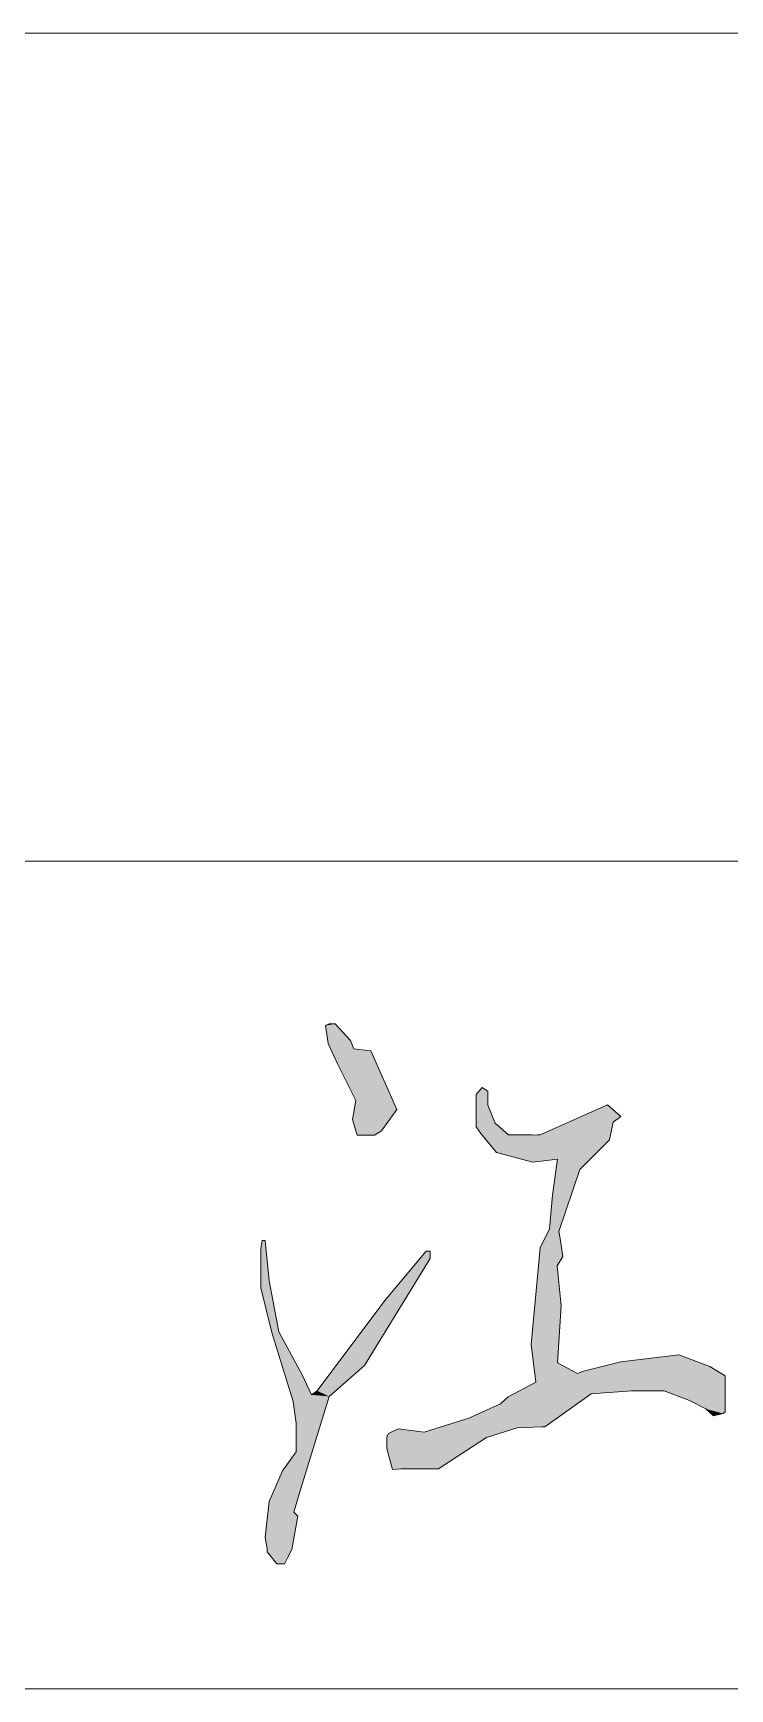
# Model space of a CAD drawing. Header units: millimetres. Extents: x 0 to 594, y 0 to 420.
# Drawn here: x 456.06 to 460.7, y 21 to 32 of the extents above; entities that cross this region are included whole.
import ezdxf

# ---------------------------------------------------------------- set-up
doc = ezdxf.new("R2010")
doc.units = ezdxf.units.MM
doc.header["$MEASUREMENT"] = 0
doc.linetypes.add('XKITLINE00', pattern=[0])

# ---------------------------------------------------------------- blocks, each defined once
blk = doc.blocks.new('*D6')
at = {"color": 6}
for points in [[(253.578, 29.24), (253.633, 29.285), (253.607, 29.553)], [(253.578, 29.24), (253.607, 29.553), (253.588, 29.553)], [(253.588, 29.553), (253.578, 29.499), (253.578, 29.24)], [(253.578, 29.24), (253.588, 29.553), (253.578, 29.24)], [(254.032, 28.518), (254.704, 29.434), (254.704, 29.482)], [(254.032, 28.518), (254.704, 29.482), (254.678, 29.482)], [(254.032, 28.518), (254.678, 29.482), (254.402, 29.156)], [(254.032, 28.518), (254.268, 28.724), (254.704, 29.434)], [(253.578, 29.24), (253.699, 28.946), (253.633, 29.285)], [(253.578, 29.24), (253.652, 28.943), (253.793, 28.485)], [(253.578, 29.24), (253.793, 28.485), (253.699, 28.946)], [(254.032, 28.518), (254.402, 29.156), (253.954, 28.555)], [(253.793, 28.485), (253.853, 28.662), (253.699, 28.946)], [(253.793, 28.485), (253.915, 28.529), (253.853, 28.662)], [(253.793, 28.485), (254.032, 28.518), (253.915, 28.529)], [(253.793, 28.485), (253.813, 28.34), (254.032, 28.518)], [(253.813, 28.34), (253.837, 27.882), (254.032, 28.518)], [(254.032, 28.518), (253.954, 28.555), (253.915, 28.529)], [(253.813, 28.34), (253.813, 28.15), (253.837, 27.882)], [(253.813, 28.15), (253.634, 27.82), (253.608, 27.584)], [(253.813, 28.15), (253.608, 27.584), (253.621, 27.505)], [(253.813, 28.15), (253.621, 27.505), (253.62, 27.484)], [(253.813, 28.15), (253.62, 27.484), (253.684, 27.405)], [(253.813, 28.15), (253.723, 28.023), (253.634, 27.82)], [(253.813, 28.15), (253.684, 27.405), (253.735, 27.405)], [(253.813, 28.15), (253.735, 27.405), (253.755, 27.445)], [(253.813, 28.15), (253.755, 27.445), (253.785, 27.5)], [(253.813, 28.15), (253.785, 27.5), (253.799, 27.748)], [(253.813, 28.15), (253.799, 27.748), (253.837, 27.882)], [(253.785, 27.5), (253.824, 27.722), (253.799, 27.748)]]:
    blk.add_solid(points, dxfattribs=at)
blk = doc.blocks.new('*D7')
at = {"color": 6}
for points in [[(255.011, 30.31), (255.089, 30.546), (255.05, 30.571)], [(255.05, 30.571), (255.011, 30.523), (255.011, 30.31)], [(255.011, 30.31), (255.05, 30.571), (255.011, 30.31)], [(255.011, 30.31), (255.089, 30.452), (255.089, 30.546)], [(255.011, 30.31), (255.136, 30.333), (255.089, 30.452)], [(255.551, 30.094), (255.884, 30.455), (255.437, 30.255)], [(255.551, 30.094), (255.973, 30.376), (255.884, 30.455)], [(255.551, 30.094), (255.921, 30.339), (255.973, 30.376)], [(255.011, 30.31), (255.226, 30.255), (255.136, 30.333)], [(255.011, 30.31), (255.042, 30.264), (255.145, 30.138)], [(255.011, 30.31), (255.145, 30.138), (255.387, 30.075)], [(255.011, 30.31), (255.387, 30.075), (255.551, 30.094)], [(255.011, 30.31), (255.551, 30.094), (255.226, 30.255)], [(255.551, 30.094), (255.379, 30.255), (255.226, 30.255)], [(255.551, 30.094), (255.398, 30.253), (255.379, 30.255)], [(255.551, 30.094), (255.418, 30.255), (255.398, 30.253)], [(255.551, 30.094), (255.437, 30.255), (255.418, 30.255)], [(255.551, 30.094), (255.898, 30.223), (255.921, 30.339)], [(255.551, 30.094), (255.7, 30.025), (255.898, 30.223)], [(255.551, 30.094), (255.499, 29.631), (255.408, 28.613)], [(255.551, 30.094), (255.408, 28.613), (255.447, 28.315)], [(255.551, 30.094), (255.447, 28.315), (255.466, 28.315)], [(255.551, 30.094), (255.466, 28.315), (255.549, 29.385)], [(255.551, 30.094), (255.518, 29.856), (255.499, 29.631)], [(255.551, 30.094), (255.549, 29.385), (255.561, 29.613)], [(255.551, 30.094), (255.561, 29.613), (255.7, 30.025)], [(255.499, 29.631), (255.435, 29.505), (255.375, 28.863)], [(255.499, 29.631), (255.375, 28.863), (255.408, 28.613)], [(255.549, 29.385), (255.587, 29.448), (255.561, 29.613)], [(255.466, 28.315), (255.576, 29.12), (255.549, 29.385)], [(255.466, 28.315), (255.551, 28.741), (255.576, 29.12)], [(255.466, 28.315), (255.774, 28.536), (255.973, 28.747)], [(255.466, 28.315), (255.973, 28.747), (255.724, 28.685)], [(255.466, 28.315), (255.685, 28.67), (255.551, 28.741)], [(255.774, 28.536), (256.563, 28.716), (256.358, 28.795)], [(255.774, 28.536), (256.358, 28.795), (255.973, 28.747)], [(255.774, 28.536), (256.666, 28.653), (256.563, 28.716)], [(255.408, 28.613), (255.172, 28.469), (254.455, 28.032)], [(255.408, 28.613), (254.455, 28.032), (254.512, 28.036)], [(255.408, 28.613), (254.512, 28.036), (254.761, 28.036)], [(255.408, 28.613), (254.761, 28.036), (254.902, 28.131)], [(255.408, 28.613), (254.902, 28.131), (255.079, 28.245)], [(255.408, 28.613), (255.079, 28.245), (255.284, 28.308)], [(255.408, 28.613), (255.223, 28.516), (255.172, 28.469)], [(255.408, 28.613), (255.284, 28.308), (255.447, 28.315)], [(255.466, 28.315), (255.724, 28.685), (255.685, 28.67)], [(255.774, 28.536), (256.043, 28.554), (256.666, 28.653)], [(256.043, 28.554), (256.261, 28.554), (256.666, 28.653)], [(256.261, 28.554), (256.666, 28.416), (256.666, 28.653)], [(256.261, 28.554), (256.428, 28.491), (256.666, 28.416)], [(256.428, 28.491), (256.537, 28.435), (256.653, 28.404)], [(256.428, 28.491), (256.653, 28.404), (256.666, 28.416)], [(255.172, 28.469), (254.961, 28.374), (254.455, 28.032)], [(256.537, 28.435), (256.589, 28.388), (256.653, 28.404)], [(254.961, 28.374), (254.665, 28.28), (254.416, 28.173)], [(254.961, 28.374), (254.416, 28.173), (254.455, 28.032)], [(254.665, 28.28), (254.428, 28.272), (254.416, 28.252)], [(254.665, 28.28), (254.416, 28.252), (254.416, 28.173)], [(254.665, 28.28), (254.492, 28.303), (254.428, 28.272)]]:
    blk.add_solid(points, dxfattribs=at)
blk = doc.blocks.new('*D8')
at = {"color": 6}
for points in [[(254.008, 30.981), (254.174, 30.883), (254.072, 30.993)], [(254.072, 30.993), (254.033, 30.993), (254.008, 30.981)], [(254.008, 30.981), (254.072, 30.993), (254.008, 30.981)], [(254.008, 30.981), (254.026, 30.863), (254.09, 30.724)], [(254.008, 30.981), (254.09, 30.724), (254.211, 30.484)], [(254.008, 30.981), (254.211, 30.484), (254.334, 30.254)], [(254.008, 30.981), (254.334, 30.254), (254.381, 30.282)], [(254.008, 30.981), (254.381, 30.282), (254.483, 30.424)], [(254.008, 30.981), (254.483, 30.424), (254.196, 30.828)], [(254.008, 30.981), (254.196, 30.828), (254.174, 30.883)], [(254.483, 30.424), (254.309, 30.813), (254.196, 30.828)], [(254.211, 30.484), (254.188, 30.357), (254.22, 30.254)], [(254.211, 30.484), (254.22, 30.254), (254.334, 30.254)]]:
    blk.add_solid(points, dxfattribs=at)

msp = doc.modelspace()

# ---------------------------------------------------------------- linework, layer by layer
at = {"color": 1, "linetype": 'XKITLINE00', "lineweight": 0}
for p, q in [((474.5, 32), (404, 32)), ((474.5, 26.5), (404, 26.5)), ((474.5, 21), (404, 21))]:
    msp.add_line(p, q, dxfattribs=at)
at = {"color": 6, "linetype": 'XKITLINE00', "lineweight": 0}
for p, q in [((458.008, 25.407), (458.033, 25.418)), ((458.033, 25.418), (458.072, 25.418)), ((458.072, 25.418), (458.174, 25.308)), ((458.013, 25.376), (458.008, 25.407)), ((458.019, 25.335), (458.013, 25.376)), ((458.013, 25.376), (458.013, 25.376)), ((458.013, 25.376), (458.013, 25.376)), ((458.026, 25.288), (458.019, 25.335)), ((458.019, 25.335), (458.019, 25.335)), ((458.019, 25.335), (458.019, 25.335)), ((458.174, 25.308), (458.196, 25.253)), ((458.09, 25.149), (458.026, 25.288)), ((458.196, 25.253), (458.309, 25.238)), ((458.309, 25.238), (458.309, 25.238)), ((458.309, 25.238), (458.309, 25.238)), ((458.309, 25.238), (458.483, 24.85)), ((458.211, 24.909), (458.09, 25.149)), ((459.011, 24.949), (459.05, 24.996)), ((459.05, 24.996), (459.05, 24.996)), ((459.05, 24.996), (459.089, 24.972)), ((459.05, 24.996), (459.05, 24.996)), ((459.089, 24.972), (459.089, 24.972)), ((459.089, 24.972), (459.089, 24.972)), ((459.089, 24.972), (459.089, 24.877)), ((458.188, 24.782), (458.211, 24.909)), ((458.211, 24.909), (458.211, 24.909)), ((458.211, 24.909), (458.211, 24.909)), ((459.011, 24.878), (459.011, 24.949)), ((459.011, 24.949), (459.011, 24.949)), ((459.011, 24.949), (459.011, 24.949)), ((459.011, 24.949), (459.011, 24.949)), ((459.011, 24.735), (459.011, 24.878)), ((459.011, 24.878), (459.011, 24.878)), ((459.011, 24.878), (459.011, 24.878)), ((459.089, 24.877), (459.136, 24.759)), ((459.437, 24.68), (459.884, 24.88)), ((459.884, 24.88), (459.884, 24.88)), ((459.884, 24.88), (459.884, 24.88)), ((459.884, 24.88), (459.973, 24.802)), ((458.22, 24.679), (458.188, 24.782)), ((458.188, 24.782), (458.188, 24.782)), ((458.188, 24.782), (458.188, 24.782)), ((458.188, 24.782), (458.188, 24.782)), ((458.483, 24.85), (458.381, 24.707)), ((458.483, 24.85), (458.483, 24.85)), ((458.483, 24.85), (458.483, 24.85)), ((459.136, 24.759), (459.226, 24.68)), ((459.921, 24.764), (459.898, 24.648)), ((459.973, 24.802), (459.921, 24.764)), ((458.334, 24.679), (458.22, 24.679)), ((458.22, 24.679), (458.22, 24.679)), ((458.22, 24.679), (458.22, 24.679)), ((458.381, 24.707), (458.334, 24.679)), ((459.042, 24.689), (459.011, 24.735)), ((459.145, 24.563), (459.042, 24.689)), ((459.226, 24.68), (459.226, 24.68)), ((459.226, 24.68), (459.226, 24.68)), ((459.226, 24.68), (459.379, 24.68)), ((459.379, 24.68), (459.379, 24.68)), ((459.379, 24.68), (459.379, 24.68)), ((459.379, 24.68), (459.379, 24.68)), ((459.379, 24.68), (459.398, 24.678)), ((459.398, 24.678), (459.418, 24.68)), ((459.398, 24.678), (459.398, 24.678)), ((459.398, 24.678), (459.398, 24.678)), ((459.398, 24.678), (459.398, 24.678)), ((459.418, 24.68), (459.418, 24.68)), ((459.418, 24.68), (459.418, 24.68)), ((459.418, 24.68), (459.418, 24.68)), ((459.418, 24.68), (459.437, 24.68)), ((459.437, 24.68), (459.437, 24.68)), ((459.437, 24.68), (459.437, 24.68)), ((459.437, 24.68), (459.437, 24.68)), ((459.898, 24.648), (459.7, 24.45)), ((459.898, 24.648), (459.898, 24.648)), ((459.387, 24.5), (459.145, 24.563)), ((459.145, 24.563), (459.145, 24.563)), ((459.551, 24.519), (459.387, 24.5)), ((459.531, 24.375), (459.547, 24.488)), ((459.547, 24.488), (459.551, 24.519)), ((459.547, 24.488), (459.547, 24.488)), ((459.547, 24.488), (459.547, 24.488)), ((459.7, 24.45), (459.561, 24.038)), ((459.518, 24.281), (459.531, 24.375)), ((459.531, 24.375), (459.531, 24.375)), ((459.531, 24.375), (459.531, 24.375)), ((459.499, 24.057), (459.518, 24.281)), ((459.435, 23.93), (459.499, 24.057)), ((459.561, 24.038), (459.568, 23.991)), ((459.568, 23.991), (459.568, 23.991)), ((459.568, 23.991), (459.568, 23.991)), ((459.568, 23.991), (459.587, 23.873)), ((457.578, 23.924), (457.588, 23.978)), ((457.578, 23.854), (457.578, 23.924)), ((457.578, 23.924), (457.578, 23.924)), ((457.578, 23.924), (457.578, 23.924)), ((457.578, 23.924), (457.578, 23.924)), ((457.588, 23.978), (457.588, 23.978)), ((457.588, 23.978), (457.607, 23.978)), ((457.588, 23.978), (457.588, 23.978)), ((457.607, 23.978), (457.607, 23.978)), ((457.607, 23.978), (457.607, 23.978)), ((457.607, 23.978), (457.633, 23.71)), ((458.402, 23.581), (458.678, 23.907)), ((458.678, 23.907), (458.704, 23.907)), ((458.704, 23.907), (458.704, 23.907)), ((458.704, 23.907), (458.704, 23.907)), ((458.704, 23.907), (458.704, 23.86)), ((459.375, 23.289), (459.435, 23.93)), ((459.435, 23.93), (459.435, 23.93)), ((459.587, 23.873), (459.549, 23.81)), ((459.587, 23.873), (459.587, 23.873)), ((459.587, 23.873), (459.587, 23.873)), ((457.578, 23.665), (457.578, 23.854)), ((457.578, 23.854), (457.578, 23.854)), ((457.578, 23.854), (457.578, 23.854)), ((458.704, 23.86), (458.268, 23.149)), ((458.704, 23.86), (458.704, 23.86)), ((458.704, 23.86), (458.704, 23.86)), ((459.549, 23.81), (459.576, 23.545)), ((457.652, 23.368), (457.578, 23.665)), ((457.633, 23.71), (457.699, 23.371)), ((457.954, 22.981), (458.402, 23.581)), ((459.576, 23.545), (459.551, 23.166)), ((457.793, 22.91), (457.652, 23.368)), ((457.699, 23.371), (457.853, 23.087)), ((459.408, 23.038), (459.375, 23.289)), ((459.973, 23.173), (460.358, 23.22)), ((460.358, 23.22), (460.358, 23.22)), ((460.358, 23.22), (460.563, 23.141)), ((458.268, 23.149), (458.032, 22.943)), ((459.551, 23.166), (459.551, 23.166)), ((459.551, 23.166), (459.551, 23.166)), ((459.551, 23.166), (459.685, 23.095)), ((459.685, 23.095), (459.724, 23.11)), ((459.724, 23.11), (459.973, 23.173)), ((460.563, 23.141), (460.666, 23.079)), ((457.853, 23.087), (457.853, 23.087)), ((457.853, 23.087), (457.853, 23.087)), ((457.853, 23.087), (457.915, 22.954)), ((459.223, 22.941), (459.408, 23.038)), ((459.685, 23.095), (459.685, 23.095)), ((459.685, 23.095), (459.685, 23.095)), ((460.666, 23.079), (460.666, 23.031)), ((460.666, 23.031), (460.666, 23.031)), ((460.666, 23.031), (460.666, 23.031)), ((460.666, 23.031), (460.666, 22.936)), ((457.813, 22.765), (457.793, 22.91)), ((457.793, 22.91), (457.793, 22.91)), ((457.793, 22.91), (457.793, 22.91)), ((458.032, 22.943), (457.837, 22.308)), ((457.915, 22.954), (457.954, 22.981)), ((457.915, 22.954), (457.915, 22.954)), ((457.915, 22.954), (457.915, 22.954)), ((457.915, 22.954), (457.915, 22.954)), ((457.954, 22.981), (457.954, 22.981)), ((457.954, 22.981), (457.954, 22.981)), ((458.961, 22.799), (459.172, 22.894)), ((459.172, 22.894), (459.223, 22.941)), ((459.223, 22.941), (459.223, 22.941)), ((459.774, 22.961), (459.466, 22.74)), ((460.043, 22.979), (459.774, 22.961)), ((460.261, 22.979), (460.043, 22.979)), ((460.428, 22.916), (460.261, 22.979)), ((460.261, 22.979), (460.261, 22.979)), ((460.537, 22.861), (460.428, 22.916)), ((460.666, 22.936), (460.666, 22.936)), ((460.666, 22.936), (460.666, 22.936)), ((460.666, 22.936), (460.666, 22.841)), ((458.665, 22.705), (458.961, 22.799)), ((460.589, 22.813), (460.537, 22.861)), ((460.653, 22.829), (460.589, 22.813)), ((460.589, 22.813), (460.589, 22.813)), ((460.666, 22.841), (460.653, 22.829)), ((457.813, 22.575), (457.813, 22.765)), ((457.813, 22.765), (457.813, 22.765)), ((457.813, 22.765), (457.813, 22.765)), ((457.813, 22.765), (457.813, 22.765)), ((458.416, 22.677), (458.428, 22.697)), ((458.416, 22.646), (458.416, 22.677)), ((458.428, 22.697), (458.492, 22.728)), ((458.492, 22.728), (458.492, 22.728)), ((458.492, 22.728), (458.492, 22.728)), ((458.492, 22.728), (458.665, 22.705)), ((458.665, 22.705), (458.665, 22.705)), ((458.665, 22.705), (458.665, 22.705)), ((459.079, 22.67), (458.902, 22.556)), ((459.284, 22.734), (459.079, 22.67)), ((459.447, 22.74), (459.284, 22.734)), ((459.284, 22.734), (459.284, 22.734)), ((459.284, 22.734), (459.284, 22.734)), ((459.466, 22.74), (459.447, 22.74)), ((459.447, 22.74), (459.447, 22.74)), ((459.447, 22.74), (459.447, 22.74)), ((459.447, 22.74), (459.447, 22.74)), ((459.466, 22.74), (459.466, 22.74)), ((459.466, 22.74), (459.466, 22.74)), ((457.723, 22.449), (457.813, 22.575)), ((457.813, 22.575), (457.813, 22.575)), ((457.813, 22.575), (457.813, 22.575)), ((458.416, 22.598), (458.416, 22.646)), ((458.416, 22.646), (458.416, 22.646)), ((458.416, 22.646), (458.416, 22.646)), ((458.455, 22.457), (458.416, 22.598)), ((458.416, 22.598), (458.416, 22.598)), ((458.416, 22.598), (458.416, 22.598)), ((458.902, 22.556), (458.761, 22.461)), ((457.634, 22.245), (457.723, 22.449)), ((458.512, 22.461), (458.455, 22.457)), ((458.627, 22.461), (458.512, 22.461)), ((458.761, 22.461), (458.627, 22.461)), ((458.627, 22.461), (458.627, 22.461)), ((458.627, 22.461), (458.627, 22.461)), ((458.761, 22.461), (458.761, 22.461)), ((458.761, 22.461), (458.761, 22.461)), ((457.608, 22.009), (457.634, 22.245)), ((457.837, 22.308), (457.799, 22.173)), ((457.837, 22.308), (457.837, 22.308)), ((457.824, 22.147), (457.785, 21.926)), ((457.799, 22.173), (457.824, 22.147)), ((457.621, 21.93), (457.608, 22.009)), ((457.608, 22.009), (457.608, 22.009)), ((457.62, 21.91), (457.621, 21.93)), ((457.684, 21.831), (457.62, 21.91)), ((457.785, 21.926), (457.755, 21.87)), ((457.785, 21.926), (457.785, 21.926)), ((457.735, 21.831), (457.684, 21.831)), ((457.684, 21.831), (457.684, 21.831)), ((457.755, 21.87), (457.735, 21.831))]:
    msp.add_line(p, q, dxfattribs=at)

# ---------------------------------------------------------------- block references
at = {"lineweight": 0}
for name in ['*D8', '*D7', '*D6']:
    msp.add_blockref(name, (204, -5.575), dxfattribs=at)

doc.saveas('drawing.dxf')
